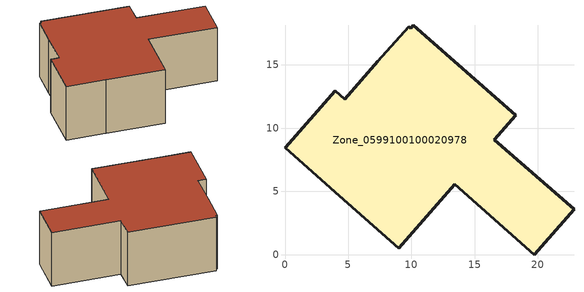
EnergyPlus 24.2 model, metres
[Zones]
Zone_0599100100020978
 floor ground (C_G): 10.16,18.13 18.25,11.02 16.56,9.1 22.88,3.57 19.73,0 13.42,5.54 9,0.5 3.63,5.24 3.58,5.28 0,8.44 3.97,12.96 4.73,12.29 7.35,15.29 9.78,18.03 9.94,17.9 z0
 wall outside (C_F): 3.97,12.96 0,8.44 3.58,5.28 3.63,5.24 9,0.5 13.42,5.54 19.73,0 22.88,3.57 16.56,9.1 18.25,11.02 10.16,18.13 9.94,17.9 9.78,18.03 7.35,15.29 4.73,12.29 3.97,12.96 z0:7.38
 roof outside (C_R): 18.25,11.02 10.16,18.13 9.94,17.9 9.78,18.03 7.35,15.29 4.73,12.29 3.97,12.96 0,8.44 3.58,5.28 3.63,5.24 9,0.5 13.42,5.54 19.73,0 22.88,3.57 16.56,9.1 z7.38
[BUILDING]
Pand.0599100100020978: North Axis=0; Terrain=City; Loads Convergence Tolerance Value=0.04; Temperature Convergence Tolerance Value=0.4; Solar Distribution=FullExterior; Maximum Number of Warmup Days=25; Minimum Number of Warmup Days=1
[Site:Location]
Rotterdam.The.Hague.AP_ZH_NLD Design_Conditions: Latitude=51.96; Longitude=4.45; Time Zone=1; Elevation=-4.5
[SITE:GROUNDTEMPERATURE:BUILDINGSURFACE]
18, 18, 18, 18, 18, 18, 18, 18, 18, 18, 18, 18
[MATERIAL] Thermal Absorptance=0.9; Solar Absorptance=0.7; Visible Absorptance=0.7
Name | Roughness | Thickness | Conductivity | Density | Specific Heat
G.D.2015-2018 | MediumSmooth | 0.15 | 0.0428571 | 540 | 1210
F.D.2015-2018 | Rough | 0.3 | 0.0666667 | 1920 | 840
R.D.2015-2018 | MediumRough | 0.2 | 0.0333333 | 1500 | 1000
[CONSTRUCTION]
C_G: G.D.2015-2018
C_F: F.D.2015-2018
C_R: R.D.2015-2018
[ZONE]
Zone_0599100100020978: Type=1; Multiplier=1; Ceiling Height=Autocalculate; Volume=Autocalculate; Floor Area=autocalculate; Part of Total Floor Area=Yes
[ZONEINFILTRATION:DESIGNFLOWRATE]
Infil_Zone_0599100100020978: Zone or ZoneList or Space or SpaceList=Zone_0599100100020978; Schedule=AlwaysOn; Design Flow Rate Calculation Method=Flow/Area; Flow Rate per Floor Area=0.0021; Constant Term Coefficient=1; Temperature Term Coefficient=0; Velocity Term Coefficient=0; Velocity Squared Term Coefficient=0
[HVACTEMPLATE:ZONE:IDEALLOADSAIRSYSTEM]
Zone_0599100100020978: Maximum Heating Supply Air Temperature=50; Minimum Cooling Supply Air Temperature=13; Maximum Heating Supply Air Humidity Ratio=0.0156; Minimum Cooling Supply Air Humidity Ratio=0.0077; Heating Limit=NoLimit; Cooling Limit=NoLimit; Dehumidification Control Type=ConstantSensibleHeatRatio; Cooling Sensible Heat Ratio=0.7; Dehumidification Setpoint=60; Humidification Control Type=None; Humidification Setpoint=30; Outdoor Air Method=None; Outdoor Air Flow Rate per Person=0.00944; Outdoor Air Flow Rate per Zone Floor Area=0; Outdoor Air Flow Rate per Zone=0; Demand Controlled Ventilation Type=None; Outdoor Air Economizer Type=NoEconomizer; Heat Recovery Type=None; Sensible Heat Recovery Effectiveness=0.7; Latent Heat Recovery Effectiveness=0.65
[ZONECONTROL:THERMOSTAT]
ThermostatControl_Zone_0599100100020978: Zone or ZoneList=Zone_0599100100020978; Control Type Schedule=DualSetpointControlType; Control 1=Thermostat_Zone_0599100100020978; Temperature Difference Between Cutout And Setpoint=0
[THERMOSTATSETPOINT:DUALSETPOINT]
Thermostat_Zone_0599100100020978: Heating Setpoint Temperature Schedule=HeatingSetpoint_Zone_0599100100020978; Cooling Setpoint Temperature Schedule=CoolingSetpoint_Zone_0599100100020978
[SCHEDULE:COMPACT]
HeatingSetpoint_Zone_0599100100020978: Through: 12/31, For: AllDays, Until: 24:00, 21
CoolingSetpoint_Zone_0599100100020978: Through: 12/31, For: AllDays, Until: 24:00, 24
DualSetpointControlType: Through: 12/31, For: AllDays, Until: 24:00, 4
AlwaysOn: Through: 12/31, For: AllDays, Until: 24:00, 1
